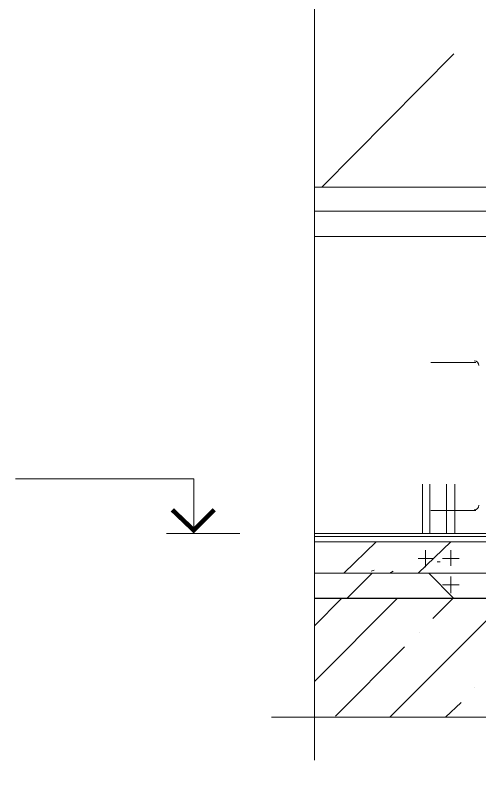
# Model space of a CAD drawing. Header units: millimetres. Extents: x -356862 to 418287, y 0 to 839748.
# Drawn here: x 371350 to 372308, y 768265 to 769862 of the extents above; entities that cross this region are included whole.
import ezdxf

# ---------------------------------------------------------------- set-up
doc = ezdxf.new("R2010")
doc.units = ezdxf.units.MM
doc.layers.add('PDF _Геометрия', color=7, linetype='Continuous', true_color=0xbababa)

msp = doc.modelspace()

# ---------------------------------------------------------------- linework, layer by layer
at = {"layer": 'PDF _Геометрия', "color": 7, "lineweight": 5}
for points in [[(371967.4412, 777847.0944), (371967.4412, 777758.3315), (371967.4412, 773159.981), (371818.0598, 773123.1769), (372114.6577, 773049.5687), (371967.4412, 773012.7645), (371967.4412, 768414.414), (371967.4412, 768325.6511)], [(372491.3587, 769405.9604), (371967.4412, 769405.9604)], [(372300.8433, 769146.1666), (372207.7505, 769146.1666)], [(372207.7505, 768840.9089), (372300.8433, 768840.9089)], [(372491.3587, 768659.0532), (372491.3587, 768793.28), (371967.4412, 768793.28)], [(372491.3587, 768786.7852), (371967.4412, 768786.7852)], [(372491.3587, 768775.9604), (371967.4412, 768775.9604)], [(372491.3587, 768711.012), (371967.4412, 768711.012)], [(387448.9876, 768414.414), (387360.2247, 768414.414), (379737.4412, 768414.414), (379700.6371, 768561.6305), (379627.0288, 768265.0326), (379590.2247, 768414.414), (371967.4412, 768414.414), (371878.6783, 768414.414)]]:
    msp.add_lwpolyline(points, dxfattribs=at)
at = {"layer": 'PDF _Геометрия', "color": 7, "lineweight": 30}
msp.add_lwpolyline([(371967.4412, 772761.6305), (372491.3587, 772761.6305), (372491.3587, 768659.0532), (371967.4412, 768659.0532)], dxfattribs=at)
at = {"layer": 'PDF _Геометрия', "color": 254, "lineweight": 5, "true_color": 0xdcdcdc}
msp.add_lwpolyline([(371982.5959, 769507.713), (372255.3794, 769782.6614)], dxfattribs=at)
at = {"layer": 'PDF _Геометрия', "color": 252, "lineweight": 5, "true_color": 0x989898}
msp.add_lwpolyline([(371967.4412, 769507.713), (372387.4412, 769507.713), (372387.4412, 769457.9192), (371967.4412, 769457.9192)], dxfattribs=at)
at = {"layer": 'PDF _Геометрия', "color": 8, "lineweight": 5, "true_color": 0x808080}
for points in [[(372300.8433, 769146.1666), (372207.7505, 769146.1666)], [(372190.4309, 768895.0326), (372190.4309, 768793.28)], [(372205.5855, 768793.28), (372205.5855, 768895.0326)], [(372240.2247, 768895.0326), (372240.2247, 768793.28)], [(372257.5443, 768793.28), (372257.5443, 768895.0326)], [(372207.7505, 768840.9089), (372300.8433, 768840.9089)], [(372196.9257, 768724.0017), (372196.9257, 768758.6408)], [(372248.8845, 768726.1666), (372248.8845, 768758.6408)], [(372181.7711, 768741.3212), (372214.2453, 768741.3212)], [(372231.5649, 768741.3212), (372266.2041, 768741.3212)]]:
    msp.add_lwpolyline(points, dxfattribs=at)
at = {"layer": 'PDF _Геометрия', "color": 112, "lineweight": 5, "true_color": 0x00b85c}
for points in [[(371718.4721, 768793.28), (371718.4721, 768905.8573), (371350.4309, 768905.8573)], [(371813.7299, 768793.28), (371662.1835, 768793.28)]]:
    msp.add_lwpolyline(points, dxfattribs=at)
at = {"layer": 'PDF _Геометрия', "color": 112, "lineweight": 0, "true_color": 0x00b85c, "const_width": 9.3962}
msp.add_lwpolyline([(371674.0907, 768841.9913), (371718.4721, 768799.7748), (371760.6886, 768841.9913)], dxfattribs=at)
at = {"layer": 'PDF _Геометрия', "color": 5, "lineweight": 5}
for points in [[(372240.2247, 768840.9089), (372240.2247, 768793.28)], [(372257.5443, 768793.28), (372257.5443, 768840.9089)], [(372248.8845, 768669.8779), (372248.8845, 768704.5171)], [(372231.5649, 768687.1975), (372266.2041, 768687.1975)]]:
    msp.add_lwpolyline(points, dxfattribs=at)
at = {"layer": 'PDF _Геометрия', "lineweight": 5}
for points in [[(372028.0598, 768711.012), (372095.1732, 768775.9604)], [(372181.7711, 768711.012), (372248.8845, 768775.9604)], [(372220.7402, 768734.8264), (372227.235, 768734.8264)], [(372034.5546, 768659.0532), (372086.5134, 768711.012)], [(372084.3484, 768715.3419), (372090.8433, 768717.5068)], [(372123.3175, 768711.012), (372129.8123, 768715.3419)], [(372255.3794, 768659.0532), (372203.4206, 768711.012)], [(371967.4412, 768488.0223), (372138.4721, 768659.0532)], [(371967.4412, 768602.7645), (372023.7299, 768659.0532)], [(372123.3175, 768414.414), (372367.9567, 768659.0532)], [(372212.0804, 768617.9192), (372253.2144, 768659.0532)], [(372183.9361, 768589.7748), (372183.9361, 768589.7748)], [(372010.7402, 768416.579), (372153.6268, 768559.4656)], [(372298.6783, 768475.0326), (372298.6783, 768475.0326)], [(372238.0598, 768414.414), (372270.534, 768444.7233)]]:
    msp.add_lwpolyline(points, dxfattribs=at)
at = {"layer": 'PDF _Геометрия', "color": 8, "lineweight": 5, "true_color": 0x808080}
for centre, start, end in [((372297.4422, 769139.3568), 0.0000224, 89.9999776), ((372297.4422, 768851.4077), 270, 359.9999776)]:
    msp.add_arc(centre, 9.7423, start, end, dxfattribs=at)
at = {"layer": 'PDF _Геометрия', "color": 7, "lineweight": 5}
for centre, start, end in [((372297.4422, 769139.3568), 0.0000224, 89.9999776), ((372297.4422, 768851.4077), 270, 359.9999776)]:
    msp.add_arc(centre, 9.7423, start, end, dxfattribs=at)

doc.saveas('drawing.dxf')
